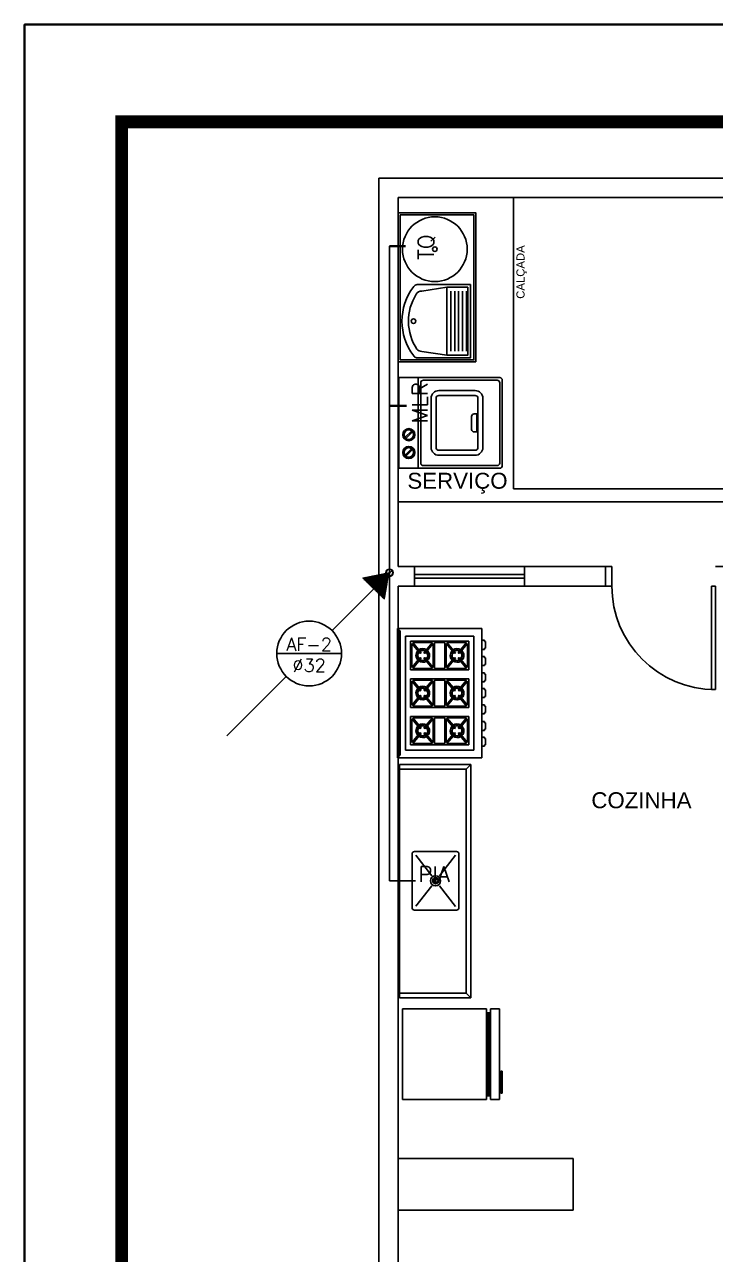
# Model space of a CAD drawing. Header units: millimetres. Extents: x 4595 to 4915, y 2085 to 2243.
# Drawn here: x 4703.8 to 4709.14, y 2203.81 to 2213.31 of the extents above; entities that cross this region are included whole.
import ezdxf
from ezdxf.enums import TextEntityAlignment as Align

# ---------------------------------------------------------------- set-up
doc = ezdxf.new("R2010")
doc.units = ezdxf.units.MM
doc.header["$LTSCALE"] = 0.8
for name, color, linetype in [('02', 2, 'Continuous'), ('BANHO_COZINHA', 7, 'Continuous'), ('DIVERSOS', 4, 'Continuous'), ('HATCH', 8, 'Continuous'), ('MOVEIS', 7, 'Continuous'), ('parede', 2, 'Continuous'), ('TUBULAÇÃO_HIDRÁULICA', 5, 'Continuous'), ('TXT_0', 7, 'Continuous')]:
    doc.layers.add(name, color=color, linetype=linetype)
doc.styles.add('ADITIVOCAD', font='ROMANS.shx')
doc.styles.add('SANSSERIF', font='sas_____.pfb', dxfattribs={"height": 1})
doc.styles.get("Standard").update_dxf_attribs({"font": 'txt.shx', "height": 0.12})

# ---------------------------------------------------------------- blocks, each defined once
blk = doc.blocks.new('Adh_BalaoAf')
for p, q in [((0, 0), (0.65, 0)), ((1.8, 0), (1.15, 0))]:
    blk.add_line(p, q)
blk.add_circle((0.9, 0), 0.25)
blk = doc.blocks.new('Adh_Afn')
blk.add_line((-0.25, 0), (0.25, 0))
blk.add_circle((0, 0), 0.25)
at = {"flags": 8}
for tag, p in [('$AF', (0, 0.0703)), ('$DIAM', (0, -0.0909))]:
    blk.add_attdef(tag, text='', height=0.1, dxfattribs=at).set_placement(p, align=Align.MIDDLE)
blk = doc.blocks.new('Adh_hicol0')
for radius in [0.559, 0.515]:
    blk.add_circle((0, 0), radius)

msp = doc.modelspace()

# ---------------------------------------------------------------- hatches: boundary and pattern name
at = {"layer": 'HATCH'}
h = msp.add_hatch(dxfattribs=at)
h.set_pattern_fill('LINE,_O', color=5, scale=0.001, angle=158.48882)
h.set_pattern_definition([(158.48882318, (6936.6549947, 2392.6880675), (-0.001164217631, -0.002953848728), [])])
h.paths.add_polyline_path([(4706.4139, 2209.0317), (4706.5805, 2208.869), (4706.6153, 2209.0714)])

# ---------------------------------------------------------------- linework, layer by layer
at = {"layer": '02', "color": 5, "lineweight": 40}
for p, q in [((4706.6192, 2211.5945), (4706.741, 2211.5945)), ((4706.6215, 2210.3631), (4706.7497, 2210.3631))]:
    msp.add_line(p, q, dxfattribs=at)
at = {"layer": '02', "lineweight": 40}
msp.add_lwpolyline([(4703.7996, 2168.7568), (4764.9996, 2168.7568), (4764.9996, 2213.3068), (4703.7996, 2213.3068)], close=True, dxfattribs=at)
at = {"layer": '02', "lineweight": 40, "const_width": 0.1}
msp.add_lwpolyline([(4704.5496, 2169.5068), (4764.2496, 2169.5068), (4764.2496, 2212.5568), (4704.5496, 2212.5568)], close=True, dxfattribs=at)
at = {"layer": 'BANHO_COZINHA'}
for p, q in [((4706.8674, 2211.2483), (4707.0624, 2211.2783)), ((4707.0624, 2210.7529), (4707.0624, 2211.2783)), ((4707.0924, 2210.7842), (4707.0924, 2211.2483)), ((4707.1224, 2210.7842), (4707.1224, 2211.2483)), ((4707.1524, 2210.7842), (4707.1524, 2211.2483)), ((4707.1824, 2210.7842), (4707.1824, 2211.2483)), ((4707.2124, 2210.7842), (4707.2124, 2211.2483)), ((4706.8674, 2210.7829), (4707.0624, 2210.7529)), ((4706.6963, 2207.591), (4706.6963, 2205.791)), ((4707.2463, 2207.591), (4706.6963, 2207.591)), ((4707.2113, 2207.556), (4706.6963, 2207.556)), ((4707.2113, 2207.556), (4707.2463, 2207.591)), ((4707.2113, 2207.556), (4707.2113, 2205.826)), ((4707.2463, 2207.591), (4707.2463, 2205.791)), ((4706.8205, 2206.893), (4706.9443, 2206.7327)), ((4707.004, 2206.7327), (4707.1278, 2206.893)), ((4706.8227, 2206.4981), (4706.9443, 2206.6555)), ((4707.004, 2206.6555), (4707.1278, 2206.4952)), ((4707.2113, 2205.826), (4706.6963, 2205.826)), ((4707.2113, 2205.826), (4707.2463, 2205.791)), ((4707.2463, 2205.791), (4706.6963, 2205.791))]:
    msp.add_line(p, q, dxfattribs=at)
for points in [[(4707.2859, 2210.7021), (4707.2859, 2211.8521), (4706.6859, 2211.8521), (4706.6859, 2210.7021)], [(4706.7009, 2211.8371), (4706.7009, 2210.7171), (4707.2709, 2210.7171), (4707.2709, 2211.8371)]]:
    msp.add_lwpolyline(points, close=True, dxfattribs=at)
msp.add_lwpolyline([(4706.827, 2210.7329, -0.153737), (4706.8057, 2210.7481, -0.338906), (4706.8057, 2211.2845, -0.256007), (4706.831, 2211.2983), (4707.243, 2211.2983), (4707.243, 2210.7329)], format="xyb", close=True, dxfattribs=at)
for points in [[(4707.0624, 2211.2783), (4707.223, 2211.2783), (4707.223, 2210.7529), (4707.0624, 2210.7529, -0.125189)], [(4706.7933, 2206.7435), (4706.7933, 2206.902, -0.414214), (4706.8114, 2206.9201), (4707.1369, 2206.9201, -0.414214), (4707.155, 2206.902), (4707.155, 2206.4861, -0.414214), (4707.1369, 2206.4681), (4706.8114, 2206.4681, -0.414214), (4706.7933, 2206.4861), (4706.7933, 2206.7435)]]:
    msp.add_lwpolyline(points, format="xyb", dxfattribs=at)
for centre, radius in [((4706.9685, 2211.5721), 0.25), ((4706.9685, 2211.5721), 0.0177), ((4706.8041, 2211.0163), 0.0177), ((4706.9742, 2206.6941), 0.0391), ((4706.9742, 2206.6941), 0.024), ((4706.9742, 2206.6941), 0.0147)]:
    msp.add_circle(centre, radius, dxfattribs=at)
for centre, radius, start, end in [((4706.8674, 2211.1983), 0.05, 90, 147.74582), ((4707.1559, 2211.0163), 0.3911, 147.74582, 213.74994), ((4706.8674, 2210.8329), 0.05, 222.73834, 270)]:
    msp.add_arc(centre, radius, start, end, dxfattribs=at)
at = {"layer": 'DIVERSOS', "color": 253}
msp.add_lwpolyline([(4706.6153, 2209.0714), (4706.4139, 2209.0317), (4706.5805, 2208.869)], dxfattribs=at)
at = {"layer": 'MOVEIS'}
for p, q in [((4706.6898, 2210.5805), (4706.6898, 2209.8805)), ((4707.4698, 2210.5805), (4706.6898, 2210.5805)), ((4706.8398, 2210.5805), (4706.8398, 2209.8805)), ((4706.8598, 2210.5405), (4706.8598, 2209.9205)), ((4707.4498, 2210.5605), (4706.8798, 2210.5605)), ((4707.4698, 2209.9205), (4707.4698, 2210.5405)), ((4707.4898, 2209.9005), (4707.4898, 2210.5605)), ((4707.2924, 2210.3005), (4707.2724, 2210.3005)), ((4707.2924, 2210.3005), (4707.2924, 2210.1605)), ((4707.2524, 2210.2805), (4707.2524, 2210.1805)), ((4706.7897, 2210.1689), (4706.7379, 2210.1171)), ((4706.7968, 2210.1618), (4706.745, 2210.11)), ((4707.2924, 2210.1605), (4707.2724, 2210.1605)), ((4706.7897, 2210.0318), (4706.7379, 2209.9799)), ((4706.7968, 2210.0247), (4706.745, 2209.9728)), ((4706.6898, 2209.8805), (4707.4698, 2209.8805)), ((4706.8798, 2209.9005), (4707.4498, 2209.9005)), ((4707.3309, 2208.6437), (4706.6809, 2208.6437)), ((4706.6809, 2208.6437), (4706.6809, 2207.6437)), ((4706.6909, 2208.6437), (4706.6909, 2207.6437)), ((4706.7009, 2208.6237), (4706.6909, 2208.6237)), ((4706.7009, 2208.6237), (4706.7009, 2207.6637)), ((4706.7409, 2208.5837), (4706.7409, 2207.7037)), ((4707.2709, 2208.5837), (4706.7409, 2208.5837)), ((4707.2709, 2207.7037), (4707.2709, 2208.5837)), ((4707.3309, 2207.6437), (4707.3309, 2208.6437)), ((4707.2309, 2208.5437), (4706.7809, 2208.5437)), ((4706.7809, 2208.5437), (4706.7809, 2208.3237)), ((4706.7909, 2208.5259), (4706.7909, 2208.3416)), ((4706.8544, 2208.4489), (4706.7909, 2208.5259)), ((4706.9494, 2208.5337), (4706.7974, 2208.5337)), ((4706.8621, 2208.4553), (4706.7974, 2208.5337)), ((4706.9494, 2208.5337), (4706.8847, 2208.4553)), ((4706.9559, 2208.5259), (4706.8924, 2208.4489)), ((4706.9559, 2208.3416), (4706.9559, 2208.5259)), ((4707.0459, 2208.5337), (4706.9659, 2208.5337)), ((4706.9659, 2208.3337), (4706.9659, 2208.5337)), ((4707.0459, 2208.3337), (4707.0459, 2208.5337)), ((4707.0559, 2208.5259), (4707.0559, 2208.3416)), ((4707.1194, 2208.4489), (4707.0559, 2208.5259)), ((4707.1271, 2208.4553), (4707.0624, 2208.5337)), ((4707.2144, 2208.5337), (4707.0624, 2208.5337)), ((4707.2144, 2208.5337), (4707.1497, 2208.4553)), ((4707.2209, 2208.5259), (4707.1574, 2208.4489)), ((4707.2209, 2208.3416), (4707.2209, 2208.5259)), ((4707.2309, 2208.3237), (4707.2309, 2208.5437)), ((4707.3309, 2208.5512), (4707.3509, 2208.5512)), ((4707.3309, 2208.4812), (4707.3509, 2208.4812)), ((4707.3509, 2208.5412), (4707.3509, 2208.5512)), ((4707.3509, 2208.5412), (4707.3609, 2208.5412)), ((4707.3509, 2208.4812), (4707.3509, 2208.4912)), ((4707.3509, 2208.4912), (4707.3609, 2208.4912)), ((4707.3609, 2208.4912), (4707.3609, 2208.5412)), ((4706.8544, 2208.4186), (4706.7909, 2208.3416)), ((4706.8621, 2208.4122), (4706.7974, 2208.3337)), ((4706.9494, 2208.3337), (4706.8847, 2208.4122)), ((4706.9559, 2208.3416), (4706.8924, 2208.4186)), ((4707.1194, 2208.4186), (4707.0559, 2208.3416)), ((4707.1271, 2208.4122), (4707.0624, 2208.3337)), ((4707.2144, 2208.3337), (4707.1497, 2208.4122)), ((4707.2209, 2208.3416), (4707.1574, 2208.4186)), ((4707.3309, 2208.4256), (4707.3509, 2208.4256)), ((4707.3509, 2208.4156), (4707.3509, 2208.4256)), ((4707.3509, 2208.4156), (4707.3609, 2208.4156)), ((4707.3609, 2208.3656), (4707.3609, 2208.4156)), ((4706.7809, 2208.3237), (4707.2309, 2208.3237)), ((4706.7974, 2208.3337), (4706.9494, 2208.3337)), ((4706.9659, 2208.3337), (4707.0459, 2208.3337)), ((4707.0624, 2208.3337), (4707.2144, 2208.3337)), ((4707.3309, 2208.3556), (4707.3509, 2208.3556)), ((4707.3309, 2208.2999), (4707.3509, 2208.2999)), ((4707.3509, 2208.3556), (4707.3509, 2208.3656)), ((4707.3509, 2208.3656), (4707.3609, 2208.3656)), ((4707.3509, 2208.2899), (4707.3509, 2208.2999)), ((4707.3509, 2208.2899), (4707.3609, 2208.2899)), ((4707.3609, 2208.2399), (4707.3609, 2208.2899)), ((4707.2309, 2208.2537), (4706.7809, 2208.2537)), ((4706.7809, 2208.2537), (4706.7809, 2208.0337)), ((4706.7909, 2208.2359), (4706.7909, 2208.0516)), ((4706.8544, 2208.1589), (4706.7909, 2208.2359)), ((4706.9494, 2208.2437), (4706.7974, 2208.2437)), ((4706.8621, 2208.1653), (4706.7974, 2208.2437)), ((4706.9494, 2208.2437), (4706.8847, 2208.1653)), ((4706.9559, 2208.2359), (4706.8924, 2208.1589)), ((4706.9559, 2208.0516), (4706.9559, 2208.2359)), ((4706.9659, 2208.0437), (4706.9659, 2208.2437)), ((4707.0459, 2208.2437), (4706.9659, 2208.2437)), ((4707.0459, 2208.0437), (4707.0459, 2208.2437)), ((4707.1194, 2208.1589), (4707.0559, 2208.2359)), ((4707.0559, 2208.2359), (4707.0559, 2208.0516)), ((4707.2144, 2208.2437), (4707.0624, 2208.2437)), ((4707.1271, 2208.1653), (4707.0624, 2208.2437)), ((4707.2144, 2208.2437), (4707.1497, 2208.1653)), ((4707.2209, 2208.2359), (4707.1574, 2208.1589)), ((4707.2209, 2208.0516), (4707.2209, 2208.2359)), ((4707.2309, 2208.0337), (4707.2309, 2208.2537)), ((4707.3309, 2208.2299), (4707.3509, 2208.2299)), ((4707.3509, 2208.2299), (4707.3509, 2208.2399)), ((4707.3509, 2208.2399), (4707.3609, 2208.2399)), ((4706.8544, 2208.1286), (4706.7909, 2208.0516)), ((4706.8621, 2208.1222), (4706.7974, 2208.0437)), ((4706.9494, 2208.0437), (4706.8847, 2208.1222)), ((4706.9559, 2208.0516), (4706.8924, 2208.1286)), ((4707.1194, 2208.1286), (4707.0559, 2208.0516)), ((4707.1271, 2208.1222), (4707.0624, 2208.0437)), ((4707.2144, 2208.0437), (4707.1497, 2208.1222)), ((4707.2209, 2208.0516), (4707.1574, 2208.1286)), ((4707.3309, 2208.1785), (4707.3509, 2208.1785)), ((4707.3309, 2208.1085), (4707.3509, 2208.1085)), ((4707.3509, 2208.1685), (4707.3509, 2208.1785)), ((4707.3509, 2208.1685), (4707.3609, 2208.1685)), ((4707.3509, 2208.1085), (4707.3509, 2208.1185)), ((4707.3509, 2208.1185), (4707.3609, 2208.1185)), ((4707.3609, 2208.1185), (4707.3609, 2208.1685)), ((4706.7809, 2208.0337), (4707.2309, 2208.0337)), ((4706.7974, 2208.0437), (4706.9494, 2208.0437)), ((4706.9659, 2208.0437), (4707.0459, 2208.0437)), ((4707.0624, 2208.0437), (4707.2144, 2208.0437)), ((4707.3309, 2208.0529), (4707.3509, 2208.0529)), ((4707.3509, 2208.0429), (4707.3509, 2208.0529)), ((4707.3509, 2208.0429), (4707.3609, 2208.0429)), ((4707.3609, 2207.9929), (4707.3609, 2208.0429)), ((4707.2309, 2207.9637), (4706.7809, 2207.9637)), ((4706.7809, 2207.9637), (4706.7809, 2207.7437)), ((4706.7909, 2207.9459), (4706.7909, 2207.7616)), ((4706.8544, 2207.8689), (4706.7909, 2207.9459)), ((4706.9494, 2207.9537), (4706.7974, 2207.9537)), ((4706.8621, 2207.8753), (4706.7974, 2207.9537)), ((4706.9494, 2207.9537), (4706.8847, 2207.8753)), ((4706.9559, 2207.9459), (4706.8924, 2207.8689)), ((4706.9559, 2207.7616), (4706.9559, 2207.9459)), ((4706.9659, 2207.7537), (4706.9659, 2207.9537)), ((4707.0459, 2207.9537), (4706.9659, 2207.9537)), ((4707.0459, 2207.7537), (4707.0459, 2207.9537)), ((4707.0559, 2207.9459), (4707.0559, 2207.7616)), ((4707.1194, 2207.8689), (4707.0559, 2207.9459)), ((4707.2144, 2207.9537), (4707.0624, 2207.9537)), ((4707.1271, 2207.8753), (4707.0624, 2207.9537)), ((4707.2144, 2207.9537), (4707.1497, 2207.8753)), ((4707.2209, 2207.9459), (4707.1574, 2207.8689)), ((4707.2209, 2207.7616), (4707.2209, 2207.9459)), ((4707.2309, 2207.7437), (4707.2309, 2207.9637)), ((4707.3309, 2207.9829), (4707.3509, 2207.9829)), ((4707.3309, 2207.9251), (4707.3509, 2207.9251)), ((4707.3509, 2207.9829), (4707.3509, 2207.9929)), ((4707.3509, 2207.9929), (4707.3609, 2207.9929)), ((4707.3509, 2207.9151), (4707.3509, 2207.9251)), ((4707.3509, 2207.9151), (4707.3609, 2207.9151)), ((4707.3609, 2207.8651), (4707.3609, 2207.9151)), ((4706.8544, 2207.8386), (4706.7909, 2207.7616)), ((4706.8621, 2207.8322), (4706.7974, 2207.7537)), ((4706.9494, 2207.7537), (4706.8847, 2207.8322)), ((4706.9559, 2207.7616), (4706.8924, 2207.8386)), ((4707.1194, 2207.8386), (4707.0559, 2207.7616)), ((4707.1271, 2207.8322), (4707.0624, 2207.7537)), ((4707.2144, 2207.7537), (4707.1497, 2207.8322)), ((4707.2209, 2207.7616), (4707.1574, 2207.8386)), ((4707.3309, 2207.8551), (4707.3509, 2207.8551)), ((4707.3509, 2207.8551), (4707.3509, 2207.8651)), ((4707.3509, 2207.8651), (4707.3609, 2207.8651)), ((4706.7809, 2207.7437), (4707.2309, 2207.7437)), ((4706.7974, 2207.7537), (4706.9494, 2207.7537)), ((4706.9659, 2207.7537), (4707.0459, 2207.7537)), ((4707.0624, 2207.7537), (4707.2144, 2207.7537)), ((4707.3309, 2207.8037), (4707.3509, 2207.8037)), ((4707.3309, 2207.7337), (4707.3509, 2207.7337)), ((4707.3509, 2207.7937), (4707.3509, 2207.8037)), ((4707.3509, 2207.7937), (4707.3609, 2207.7937)), ((4707.3509, 2207.7337), (4707.3509, 2207.7437)), ((4707.3509, 2207.7437), (4707.3609, 2207.7437)), ((4707.3609, 2207.7437), (4707.3609, 2207.7937)), ((4706.6809, 2207.6437), (4707.3309, 2207.6437)), ((4706.6909, 2207.6637), (4706.7009, 2207.6637)), ((4706.7409, 2207.7037), (4707.2709, 2207.7037))]:
    msp.add_line(p, q, dxfattribs=at)
for points in [[(4707.3398, 2210.0405, -0.414214), (4707.2798, 2209.9805), (4706.9998, 2209.9805, -0.414214), (4706.9398, 2210.0405), (4706.9398, 2210.4205, -0.414214), (4706.9998, 2210.4805), (4707.2798, 2210.4805, -0.414214), (4707.3398, 2210.4205)], [(4707.3013, 2210.0405, -0.414214), (4707.2798, 2210.019), (4706.9998, 2210.019, -0.414214), (4706.9783, 2210.0405), (4706.9783, 2210.4205, -0.414214), (4706.9998, 2210.4421), (4707.2798, 2210.4421, -0.414214), (4707.3013, 2210.4205)]]:
    msp.add_lwpolyline(points, format="xyb", close=True, dxfattribs=at)
for centre, radius in [((4706.7674, 2210.1395), 0.0468), ((4706.7674, 2210.1395), 0.037), ((4706.7674, 2210.0023), 0.0468), ((4706.7674, 2210.0023), 0.037), ((4706.8547, 2208.479), 0.0028), ((4706.8696, 2208.4832), 0.0028), ((4706.8837, 2208.4828), 0.0028), ((4706.8982, 2208.479), 0.0028), ((4707.1195, 2208.479), 0.0028), ((4707.1345, 2208.4832), 0.0028), ((4707.1485, 2208.4828), 0.0028), ((4707.163, 2208.479), 0.0028), ((4706.8257, 2208.4379), 0.0028), ((4706.8266, 2208.4248), 0.0028), ((4706.829, 2208.4524), 0.0028), ((4706.8318, 2208.4117), 0.0028), ((4706.836, 2208.465), 0.0028), ((4706.8505, 2208.3911), 0.0028), ((4706.8664, 2208.386), 0.0028), ((4706.8799, 2208.3855), 0.0028), ((4706.8968, 2208.3911), 0.0028), ((4706.9164, 2208.4603), 0.0028), ((4706.9164, 2208.4075), 0.0028), ((4706.9215, 2208.4482), 0.0028), ((4706.9215, 2208.4215), 0.0028), ((4706.9229, 2208.4346), 0.0028), ((4707.0906, 2208.4379), 0.0028), ((4707.0915, 2208.4248), 0.0028), ((4707.0938, 2208.4524), 0.0028), ((4707.0966, 2208.4117), 0.0028), ((4707.1008, 2208.465), 0.0028), ((4707.1153, 2208.3911), 0.0028), ((4707.1312, 2208.386), 0.0028), ((4707.1448, 2208.3855), 0.0028), ((4707.1616, 2208.3911), 0.0028), ((4707.1812, 2208.4603), 0.0028), ((4707.1812, 2208.4075), 0.0028), ((4707.1864, 2208.4482), 0.0028), ((4707.1864, 2208.4215), 0.0028), ((4707.1878, 2208.4346), 0.0028), ((4706.8696, 2208.1925), 0.0028), ((4706.8837, 2208.192), 0.0028), ((4707.1345, 2208.1925), 0.0028), ((4707.1485, 2208.192), 0.0028), ((4706.8257, 2208.1471), 0.0028), ((4706.8266, 2208.134), 0.0028), ((4706.829, 2208.1616), 0.0028), ((4706.8318, 2208.1209), 0.0028), ((4706.836, 2208.1743), 0.0028), ((4706.8505, 2208.1004), 0.0028), ((4706.8547, 2208.1883), 0.0028), ((4706.8664, 2208.0952), 0.0028), ((4706.8799, 2208.0947), 0.0028), ((4706.8968, 2208.1004), 0.0028), ((4706.8982, 2208.1883), 0.0028), ((4706.9164, 2208.1696), 0.0028), ((4706.9164, 2208.1167), 0.0028), ((4706.9215, 2208.1574), 0.0028), ((4706.9215, 2208.1308), 0.0028), ((4706.9229, 2208.1439), 0.0028), ((4707.0906, 2208.1471), 0.0028), ((4707.0915, 2208.134), 0.0028), ((4707.0938, 2208.1616), 0.0028), ((4707.0966, 2208.1209), 0.0028), ((4707.1008, 2208.1743), 0.0028), ((4707.1153, 2208.1004), 0.0028), ((4707.1195, 2208.1883), 0.0028), ((4707.1312, 2208.0952), 0.0028), ((4707.1448, 2208.0947), 0.0028), ((4707.1616, 2208.1004), 0.0028), ((4707.163, 2208.1883), 0.0028), ((4707.1812, 2208.1696), 0.0028), ((4707.1812, 2208.1167), 0.0028), ((4707.1864, 2208.1574), 0.0028), ((4707.1864, 2208.1308), 0.0028), ((4707.1878, 2208.1439), 0.0028), ((4706.8257, 2207.856), 0.0028), ((4706.8266, 2207.8429), 0.0028), ((4706.829, 2207.8705), 0.0028), ((4706.8318, 2207.8299), 0.0028), ((4706.836, 2207.8832), 0.0028), ((4706.8505, 2207.8093), 0.0028), ((4706.8547, 2207.8972), 0.0028), ((4706.8696, 2207.9014), 0.0028), ((4706.8837, 2207.9009), 0.0028), ((4706.8968, 2207.8093), 0.0028), ((4706.8982, 2207.8972), 0.0028), ((4706.9164, 2207.8785), 0.0028), ((4706.9164, 2207.8256), 0.0028), ((4706.9215, 2207.8663), 0.0028), ((4706.9215, 2207.8397), 0.0028), ((4706.9229, 2207.8528), 0.0028), ((4707.0906, 2207.856), 0.0028), ((4707.0915, 2207.8429), 0.0028), ((4707.0938, 2207.8705), 0.0028), ((4707.0966, 2207.8299), 0.0028), ((4707.1008, 2207.8832), 0.0028), ((4707.1153, 2207.8093), 0.0028), ((4707.1195, 2207.8972), 0.0028), ((4707.1345, 2207.9014), 0.0028), ((4707.1485, 2207.9009), 0.0028), ((4707.1616, 2207.8093), 0.0028), ((4707.163, 2207.8972), 0.0028), ((4707.1812, 2207.8785), 0.0028), ((4707.1812, 2207.8256), 0.0028), ((4707.1864, 2207.8663), 0.0028), ((4707.1864, 2207.8397), 0.0028), ((4707.1878, 2207.8528), 0.0028), ((4706.8664, 2207.8041), 0.0028), ((4706.8799, 2207.8037), 0.0028), ((4707.1312, 2207.8041), 0.0028), ((4707.1448, 2207.8037), 0.0028)]:
    msp.add_circle(centre, radius, dxfattribs=at)
for centre, radius, start, end in [((4707.4698, 2210.5605), 0.02, 0, 90), ((4706.8798, 2210.5405), 0.02, 90, 180), ((4707.4498, 2210.5405), 0.02, 0, 90), ((4707.2724, 2210.2805), 0.02, 90, 180), ((4707.2724, 2210.1805), 0.02, 180, 270), ((4706.8798, 2209.9205), 0.02, 180, 270), ((4707.4498, 2209.9205), 0.02, 270, 0), ((4707.4698, 2209.9005), 0.02, 270, 0), ((4706.8751, 2208.4345), 0.0528, 57.90431, 124.64502), ((4707.1399, 2208.4345), 0.0528, 57.90431, 124.64502), ((4706.8751, 2208.4345), 0.0528, 135.51813, 223.05043), ((4706.8751, 2208.4345), 0.0384, 137.77996, 220.23951), ((4706.8751, 2208.4345), 0.0528, 233.92958, 303.52713), ((4706.8751, 2208.4345), 0.0384, 235.22672, 301.26531), ((4706.8751, 2208.4345), 0.0384, 60.71523, 122.80867), ((4706.8734, 2208.4337), 0.0243, 117.65303, 141.39223), ((4706.8734, 2208.4337), 0.0243, 218.60777, 242.34697), ((4706.8734, 2208.4337), 0.0243, 38.60777, 62.34697), ((4706.8734, 2208.4337), 0.0243, 297.65303, 321.39223), ((4706.8751, 2208.4345), 0.0384, 316.2366, 45.72801), ((4706.8751, 2208.4345), 0.0528, 314.40024, 47.02516), ((4707.1399, 2208.4345), 0.0528, 135.51813, 223.05043), ((4707.1399, 2208.4345), 0.0384, 137.77996, 220.23951), ((4707.1399, 2208.4345), 0.0528, 233.92958, 303.52713), ((4707.1399, 2208.4345), 0.0384, 235.22672, 301.26531), ((4707.1399, 2208.4345), 0.0384, 60.71523, 122.80867), ((4707.1384, 2208.4337), 0.0243, 117.65303, 141.39223), ((4707.1384, 2208.4337), 0.0243, 218.60777, 242.34697), ((4707.1384, 2208.4337), 0.0243, 38.60777, 62.34697), ((4707.1384, 2208.4337), 0.0243, 297.65303, 321.39223), ((4707.1399, 2208.4345), 0.0384, 316.2366, 45.72801), ((4707.1399, 2208.4345), 0.0528, 314.40024, 47.02516), ((4706.8751, 2208.1438), 0.0528, 57.90431, 124.64502), ((4707.1399, 2208.1438), 0.0528, 57.90431, 124.64502), ((4706.8751, 2208.1438), 0.0528, 135.51813, 223.05043), ((4706.8751, 2208.1438), 0.0384, 137.77996, 220.23951), ((4706.8751, 2208.1438), 0.0528, 233.92958, 303.52713), ((4706.8751, 2208.1438), 0.0384, 235.22672, 301.26531), ((4706.8751, 2208.1438), 0.0384, 60.71523, 122.80867), ((4706.8734, 2208.1437), 0.0243, 117.65303, 141.39223), ((4706.8734, 2208.1437), 0.0243, 218.60777, 242.34697), ((4706.8734, 2208.1437), 0.0243, 38.60777, 62.34697), ((4706.8734, 2208.1437), 0.0243, 297.65303, 321.39223), ((4706.8751, 2208.1438), 0.0384, 316.2366, 45.72801), ((4706.8751, 2208.1438), 0.0528, 314.40024, 47.02516), ((4707.1399, 2208.1438), 0.0528, 135.51813, 223.05043), ((4707.1399, 2208.1438), 0.0384, 137.77996, 220.23951), ((4707.1399, 2208.1438), 0.0528, 233.92958, 303.52713), ((4707.1399, 2208.1438), 0.0384, 235.22672, 301.26531), ((4707.1399, 2208.1438), 0.0384, 60.71523, 122.80867), ((4707.1384, 2208.1437), 0.0243, 117.65303, 141.39223), ((4707.1384, 2208.1437), 0.0243, 218.60777, 242.34697), ((4707.1384, 2208.1437), 0.0243, 38.60777, 62.34697), ((4707.1384, 2208.1437), 0.0243, 297.65303, 321.39223), ((4707.1399, 2208.1438), 0.0384, 316.2366, 45.72801), ((4707.1399, 2208.1438), 0.0528, 314.40024, 47.02516), ((4706.8751, 2207.8527), 0.0528, 135.51813, 223.05043), ((4706.8751, 2207.8527), 0.0384, 137.77996, 220.23951), ((4706.8751, 2207.8527), 0.0528, 57.90431, 124.64502), ((4706.8751, 2207.8527), 0.0384, 235.22672, 301.26531), ((4706.8751, 2207.8527), 0.0384, 60.71523, 122.80867), ((4706.8734, 2207.8537), 0.0243, 117.65303, 141.39223), ((4706.8734, 2207.8537), 0.0243, 218.60777, 242.34697), ((4706.8734, 2207.8537), 0.0243, 38.60777, 62.34697), ((4706.8734, 2207.8537), 0.0243, 297.65303, 321.39223), ((4706.8751, 2207.8527), 0.0384, 316.2366, 45.72801), ((4706.8751, 2207.8527), 0.0528, 314.40024, 47.02516), ((4707.1399, 2207.8527), 0.0528, 135.51813, 223.05043), ((4707.1399, 2207.8527), 0.0384, 137.77996, 220.23951), ((4707.1399, 2207.8527), 0.0528, 57.90431, 124.64502), ((4707.1399, 2207.8527), 0.0384, 235.22672, 301.26531), ((4707.1399, 2207.8527), 0.0384, 60.71523, 122.80867), ((4707.1384, 2207.8537), 0.0243, 117.65303, 141.39223), ((4707.1384, 2207.8537), 0.0243, 218.60777, 242.34697), ((4707.1384, 2207.8537), 0.0243, 38.60777, 62.34697), ((4707.1384, 2207.8537), 0.0243, 297.65303, 321.39223), ((4707.1399, 2207.8527), 0.0384, 316.2366, 45.72801), ((4707.1399, 2207.8527), 0.0528, 314.40024, 47.02516), ((4706.8751, 2207.8527), 0.0528, 233.92958, 303.52713), ((4707.1399, 2207.8527), 0.0528, 233.92958, 303.52713)]:
    msp.add_arc(centre, radius, start, end, dxfattribs=at)
at = {"layer": 'parede', "color": 253}
for p, q in [((4714.5359, 2212.1206), (4706.5359, 2212.1206)), ((4706.5359, 2212.1206), (4706.5359, 2187.1206)), ((4706.5359, 2212.1206), (4706.5359, 2208.5706)), ((4714.3859, 2211.9706), (4706.6859, 2211.9706)), ((4706.6859, 2211.9706), (4706.6859, 2209.1206)), ((4707.5758, 2209.7206), (4707.5758, 2211.9706)), ((4707.5758, 2209.7206), (4712.186, 2209.7206)), ((4706.6859, 2209.6206), (4712.2162, 2209.6206)), ((4706.6859, 2209.1206), (4706.8109, 2209.1206)), ((4706.8109, 2208.9706), (4706.8109, 2209.1206)), ((4706.8109, 2209.1206), (4707.6609, 2209.1206)), ((4706.8109, 2209.0606), (4707.6609, 2209.0606)), ((4707.6609, 2209.1206), (4708.2859, 2209.1206)), ((4707.6609, 2208.9706), (4707.6609, 2209.1206)), ((4708.2859, 2208.9706), (4708.2859, 2209.1206)), ((4708.3359, 2209.1206), (4708.2859, 2209.1206)), ((4708.3359, 2208.9706), (4708.3359, 2209.1206)), ((4709.1359, 2209.1206), (4712.8859, 2209.1206)), ((4706.6859, 2208.9706), (4706.6859, 2195.375)), ((4706.8109, 2208.9706), (4706.6859, 2208.9706)), ((4706.6859, 2208.9706), (4706.6859, 2207.4206)), ((4706.8109, 2209.0306), (4707.6609, 2209.0306)), ((4706.8109, 2208.9706), (4707.6609, 2208.9706)), ((4708.2859, 2208.9706), (4707.6609, 2208.9706)), ((4708.2859, 2208.9706), (4708.3359, 2208.9706)), ((4709.1059, 2208.1706), (4709.1059, 2208.9706)), ((4709.1059, 2208.9706), (4709.1359, 2208.9706)), ((4709.1359, 2208.9706), (4709.1359, 2208.1706)), ((4709.1359, 2208.1706), (4709.1059, 2208.1706)), ((4706.7179, 2205.7044), (4707.3679, 2205.7044)), ((4706.7179, 2205.7044), (4706.7179, 2205.0044)), ((4707.3679, 2205.7044), (4707.3679, 2205.0044)), ((4707.3679, 2205.6744), (4707.3979, 2205.6744)), ((4707.3779, 2205.6744), (4707.3779, 2205.0344)), ((4707.3879, 2205.6744), (4707.3879, 2205.0344)), ((4707.3979, 2205.7044), (4707.3979, 2205.0044)), ((4707.3979, 2205.7044), (4707.4679, 2205.7044)), ((4707.4679, 2205.7044), (4707.4679, 2205.0044)), ((4707.4679, 2205.2144), (4707.4779, 2205.2144)), ((4707.4779, 2205.2244), (4707.4879, 2205.2244)), ((4707.4779, 2205.2244), (4707.4779, 2205.0544)), ((4707.4879, 2205.2244), (4707.4879, 2205.0544)), ((4707.4679, 2205.0644), (4707.4779, 2205.0644)), ((4706.7179, 2205.0044), (4707.3679, 2205.0044)), ((4707.3679, 2205.0344), (4707.3979, 2205.0344)), ((4707.3979, 2205.0044), (4707.4679, 2205.0044)), ((4707.4779, 2205.0544), (4707.4879, 2205.0544)), ((4706.6859, 2204.5492), (4708.0359, 2204.5492)), ((4708.0359, 2204.5492), (4708.0359, 2204.1492)), ((4708.0359, 2204.1492), (4706.6859, 2204.1492))]:
    msp.add_line(p, q, dxfattribs=at)
msp.add_arc((4709.1359, 2208.9706), 0.8, 180, 270, dxfattribs=at)
at = {"layer": 'TUBULAÇÃO_HIDRÁULICA', "color": 5}
for q in [(4706.6192, 2211.5945), (4706.8192, 2206.6931)]:
    msp.add_line((4706.6192, 2206.6931), q, dxfattribs=at)

# ---------------------------------------------------------------- block references
at = {"layer": 'DIVERSOS', "color": 5, "rotation": 225}
msp.add_blockref('Adh_BalaoAf', (4706.6341, 2209.0858), dxfattribs=at)
at = {"layer": 'DIVERSOS', "color": 5}
ref = msp.add_blockref('Adh_Afn', (4705.9977, 2208.4494), dxfattribs=at)
ref.add_attrib('$AF', 'AF-2', dxfattribs={"layer": 'TXT_0', "height": 0.1, "style": 'ADITIVOCAD', "flags": 8}).set_placement((4705.9977, 2208.5197), align=Align.MIDDLE)
ref.add_attrib('$DIAM', '%%C32', dxfattribs={"layer": 'TXT_0', "height": 0.1, "style": 'ADITIVOCAD', "flags": 8}).set_placement((4705.9977, 2208.3585), align=Align.MIDDLE)
at = {"layer": 'TUBULAÇÃO_HIDRÁULICA', "xscale": 0.0500000000001819, "yscale": 0.0500000000001819, "zscale": 0.0500000000001819, "rotation": 180}
msp.add_blockref('Adh_hicol0', (4706.6187, 2209.0737), dxfattribs=at)

# ---------------------------------------------------------------- texts
at = {"layer": 'parede', "color": 253, "style": 'SANSSERIF'}
msp.add_text('CALÇADA', height=0.0626, rotation=90, dxfattribs=at).set_placement((4707.6615, 2211.1891))
for s, p in [('SERVIÇO', (4706.7565, 2209.7221)), ('COZINHA', (4708.1774, 2207.2546))]:
    msp.add_text(s, height=0.12312, dxfattribs=at).set_placement(p)
at = {"layer": 'TUBULAÇÃO_HIDRÁULICA', "color": 0, "char_height": 0.12, "width": 1.871509, "attachment_point": 1, "rotation": 90}
for s, insert in [('TQ', (4706.8404, 2211.4896)), ('MLR', (4706.7925, 2210.225))]:
    msp.add_mtext(s, dxfattribs=dict(at, insert=insert))
at = {"layer": 'TUBULAÇÃO_HIDRÁULICA', "color": 5, "insert": (4706.8422, 2206.8055), "char_height": 0.12, "width": 1.871509, "attachment_point": 1}
msp.add_mtext('PIA', dxfattribs=at)

doc.saveas('drawing.dxf')
